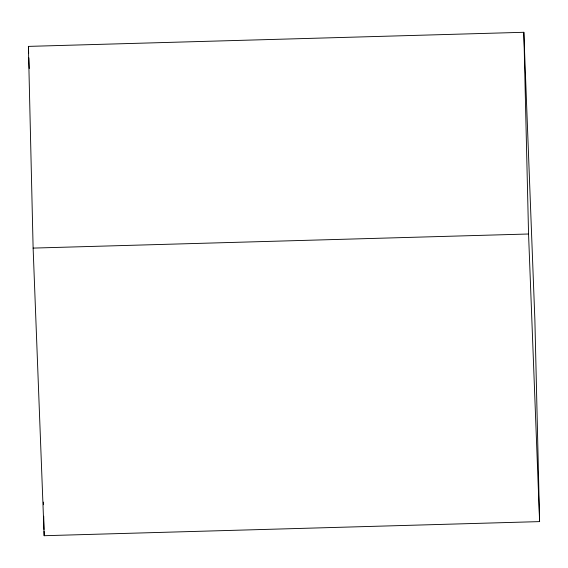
<?xml version="1.0" encoding="UTF-8"?>
<svg xmlns="http://www.w3.org/2000/svg" width="568" height="568" viewBox="0 0 568 568"><rect width="100%" height="100%" fill="white"/><g stroke="black" fill="none" stroke-linecap="round" stroke-linejoin="round"><path stroke-width="0.85" d="M28.4 46.391L523.831 32.291L534.879 319.905L539.6 521.609L44.169 535.709L33.121 248.095L28.4 46.391L28.67 53.47M33.121 248.095L528.552 234.002L539.6 521.609M28.84 57.893L29.252 68.515M523.831 32.291L528.552 234.002M43.381 502.091L43.445 504.746M43.715 516.248L44.02 529.518M44.063 531.286L44.169 535.709"/></g></svg>
